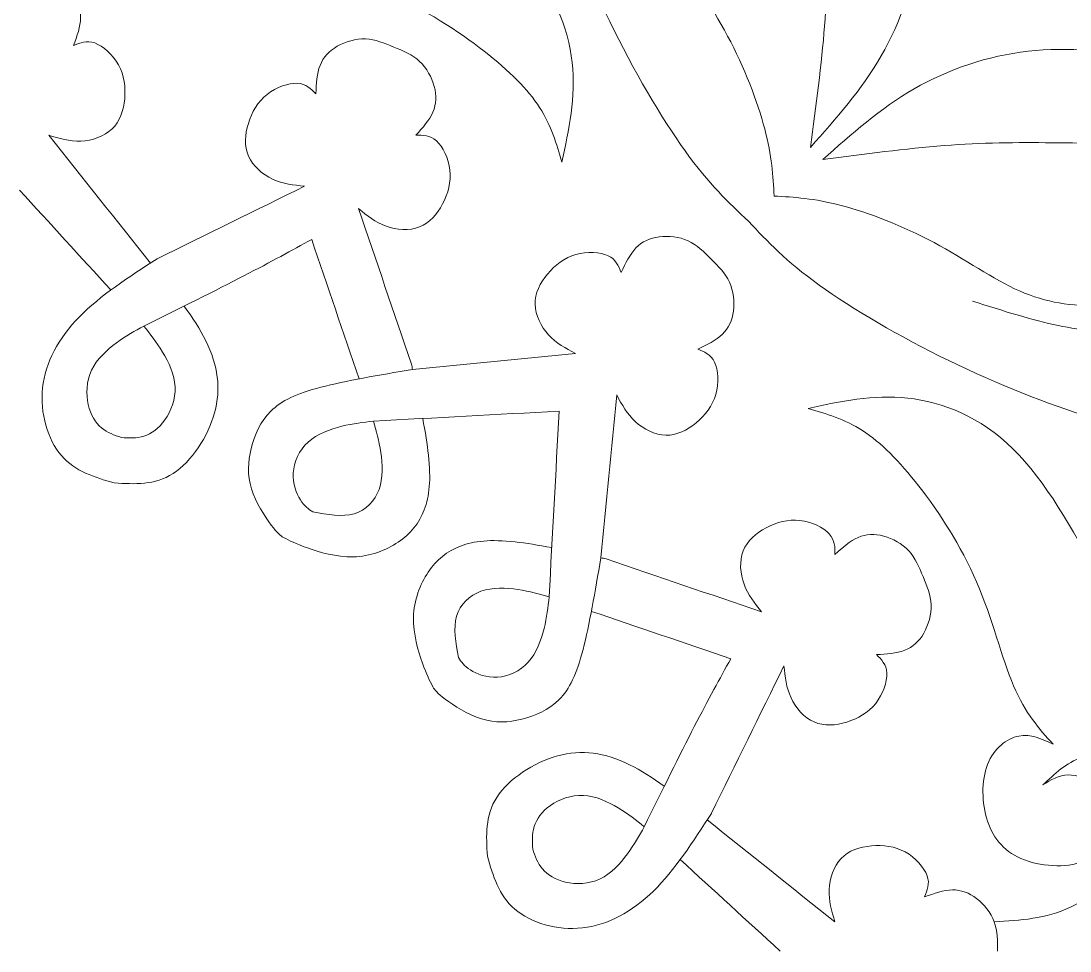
# Model space of a CAD drawing. Header units: millimetres. Extents: x -49.7 to 16.7, y -35.8 to 30.6.
# Drawn here: x -16.45 to -10.25, y -2.59 to 2.9 of the extents above; entities that cross this region are included whole.
import ezdxf

# ---------------------------------------------------------------- set-up
doc = ezdxf.new("R2010")
doc.units = ezdxf.units.MM
doc.header["$MEASUREMENT"] = 0
doc.layers.add('Layer 1', color=7, linetype='Continuous')

msp = doc.modelspace()

# ---------------------------------------------------------------- linework, layer by layer
at = {"layer": 'Layer 1', "lineweight": 9}
for points, knots in [([(4.9302, 18.8028), (-6.8815, 30.6145), (-26.0394, 30.6145), (-37.8511, 18.8028), (-37.8511, 18.8028), (-49.6628, 6.991), (-49.6628, -12.1668), (-37.8511, -23.9785), (-37.8511, -23.9785), (-26.0394, -35.7903), (-6.8815, -35.7903), (4.9302, -23.9785), (4.9302, -23.9785), (16.7419, -12.1668), (16.7419, 6.991), (4.9302, 18.8028)], [0, 0, 0, 0, 0.2, 0.2, 0.2, 0.2, 0.4, 0.4, 0.4, 0.4, 0.6, 0.6, 0.6, 0.6, 1, 1, 1, 1]), ([(-12.1527, 1.72), (-12.27, 1.8302), (-12.3874, 1.9404), (-12.5282, 2.1361), (-12.5282, 2.1361), (-12.6691, 2.3318), (-12.8334, 2.6129), (-12.974, 2.9014), (-12.974, 2.9014), (-13.1146, 3.1899), (-13.2315, 3.4857), (-13.31, 3.7395), (-13.31, 3.7395), (-13.3885, 3.9933), (-13.4287, 4.2051), (-13.551, 4.4808), (-13.551, 4.4808), (-13.6734, 4.7565), (-13.8779, 5.0961), (-14.0221, 5.3316), (-14.0221, 5.3316), (-14.1663, 5.5672), (-14.2503, 5.6987), (-14.3106, 5.8758), (-14.3106, 5.8758), (-14.3708, 6.0529), (-14.4073, 6.2757), (-14.4055, 6.4746), (-14.4055, 6.4746), (-14.4037, 6.6737), (-14.3635, 6.849), (-14.2832, 7.0151), (-14.2832, 7.0151), (-14.2028, 7.1813), (-14.0823, 7.3383), (-13.9819, 7.4479), (-13.9819, 7.4479), (-13.8815, 7.5574), (-13.8012, 7.6195), (-13.7208, 7.6816)], [0, 0, 0, 0, 0.090909, 0.090909, 0.090909, 0.090909, 0.181818, 0.181818, 0.181818, 0.181818, 0.272727, 0.272727, 0.272727, 0.272727, 0.363636, 0.363636, 0.363636, 0.363636, 0.454545, 0.454545, 0.454545, 0.454545, 0.545455, 0.545455, 0.545455, 0.545455, 0.636364, 0.636364, 0.636364, 0.636364, 0.727273, 0.727273, 0.727273, 0.727273, 0.818182, 0.818182, 0.818182, 0.818182, 1, 1, 1, 1]), ([(-12.0024, 1.8703), (-12.0091, 1.9879), (-12.0157, 2.1056), (-12.0582, 2.2663), (-12.0582, 2.2663), (-12.1007, 2.4271), (-12.179, 2.631), (-12.2773, 2.8149), (-12.2773, 2.8149), (-12.3756, 2.9988), (-12.4939, 3.1626), (-12.5631, 3.3201), (-12.5631, 3.3201), (-12.6323, 3.4776), (-12.6524, 3.6287), (-12.6532, 3.798), (-12.6532, 3.798), (-12.6542, 3.9673), (-12.6359, 4.1548), (-12.6878, 4.2868), (-12.6878, 4.2868), (-12.7397, 4.4188), (-12.8617, 4.4953), (-12.9691, 4.5017), (-12.9691, 4.5017), (-13.0765, 4.508), (-13.1694, 4.4443), (-13.2176, 4.3551), (-13.2176, 4.3551), (-13.2658, 4.2659), (-13.2695, 4.1512), (-13.245, 4.0629), (-13.245, 4.0629), (-13.2204, 3.9746), (-13.1675, 3.9127), (-13.102, 3.8781), (-13.102, 3.8781), (-13.0365, 3.8435), (-12.9582, 3.8362), (-12.9072, 3.8508), (-12.9072, 3.8508), (-12.8563, 3.8653), (-12.8325, 3.9018), (-12.8089, 3.9382), (-12.8089, 3.9382), (-12.8034, 3.818), (-12.798, 3.6979), (-12.767, 3.5486), (-12.767, 3.5486), (-12.7361, 3.3993), (-12.6796, 3.2208), (-12.6232, 3.0425)], [0, 0, 0, 0, 0.071429, 0.071429, 0.071429, 0.071429, 0.142857, 0.142857, 0.142857, 0.142857, 0.214286, 0.214286, 0.214286, 0.214286, 0.285714, 0.285714, 0.285714, 0.285714, 0.357143, 0.357143, 0.357143, 0.357143, 0.428571, 0.428571, 0.428571, 0.428571, 0.5, 0.5, 0.5, 0.5, 0.571429, 0.571429, 0.571429, 0.571429, 0.642857, 0.642857, 0.642857, 0.642857, 0.714286, 0.714286, 0.714286, 0.714286, 0.785714, 0.785714, 0.785714, 0.785714, 0.857143, 0.857143, 0.857143, 0.857143, 1, 1, 1, 1]), ([(-15.5163, 4.2666), (-15.4404, 4.1845), (-15.3644, 4.1023), (-15.3256, 4.002), (-15.3256, 4.002), (-15.2867, 3.9018), (-15.2849, 3.7834), (-15.3167, 3.6897), (-15.3167, 3.6897), (-15.3486, 3.5959), (-15.4142, 3.5267), (-15.4797, 3.4575), (-15.4797, 3.4575), (-15.4506, 3.5049), (-15.4214, 3.5522), (-15.4205, 3.6068), (-15.4205, 3.6068), (-15.4196, 3.6614), (-15.4469, 3.7234), (-15.4934, 3.7679), (-15.4934, 3.7679), (-15.5398, 3.8126), (-15.6053, 3.8399), (-15.689, 3.839), (-15.689, 3.839), (-15.7728, 3.8381), (-15.8748, 3.8089), (-15.923, 3.7152), (-15.923, 3.7152), (-15.9713, 3.6214), (-15.9658, 3.463), (-15.923, 3.3492), (-15.923, 3.3492), (-15.8802, 3.2354), (-15.8001, 3.1662), (-15.6936, 3.1308), (-15.6936, 3.1308), (-15.5871, 3.0953), (-15.4542, 3.0934), (-15.3587, 3.1307), (-15.3587, 3.1307), (-15.2631, 3.1681), (-15.2048, 3.2445), (-15.1911, 3.3155), (-15.1911, 3.3155), (-15.1774, 3.3865), (-15.2085, 3.4521), (-15.2394, 3.5176), (-15.2394, 3.5176), (-15.1484, 3.4357), (-15.0573, 3.3538), (-14.8944, 3.2846), (-14.8944, 3.2846), (-14.7314, 3.2154), (-14.4966, 3.159), (-14.2808, 3.0661), (-14.2808, 3.0661), (-14.0651, 2.9733), (-13.8685, 2.844), (-13.7165, 2.7257), (-13.7165, 2.7257), (-13.5645, 2.6073), (-13.457, 2.4999), (-13.3879, 2.3925), (-13.3879, 2.3925), (-13.3187, 2.2851), (-13.2877, 2.1776), (-13.2567, 2.0702), (-13.2567, 2.0702), (-13.2149, 2.2614), (-13.173, 2.4526), (-13.1958, 2.6592), (-13.1958, 2.6592), (-13.2185, 2.8658), (-13.3059, 3.088), (-13.4952, 3.281), (-13.4952, 3.281), (-13.6846, 3.4739), (-13.9759, 3.6378), (-14.238, 3.7752), (-14.238, 3.7752), (-14.5002, 3.9127), (-14.7333, 4.0238), (-14.8855, 4.1316), (-14.8855, 4.1316), (-15.0378, 4.2394), (-15.1093, 4.3441), (-15.1808, 4.4488)], [0, 0, 0, 0, 0.043478, 0.043478, 0.043478, 0.043478, 0.086957, 0.086957, 0.086957, 0.086957, 0.130435, 0.130435, 0.130435, 0.130435, 0.173913, 0.173913, 0.173913, 0.173913, 0.217391, 0.217391, 0.217391, 0.217391, 0.26087, 0.26087, 0.26087, 0.26087, 0.304348, 0.304348, 0.304348, 0.304348, 0.347826, 0.347826, 0.347826, 0.347826, 0.391304, 0.391304, 0.391304, 0.391304, 0.434783, 0.434783, 0.434783, 0.434783, 0.478261, 0.478261, 0.478261, 0.478261, 0.521739, 0.521739, 0.521739, 0.521739, 0.565217, 0.565217, 0.565217, 0.565217, 0.608696, 0.608696, 0.608696, 0.608696, 0.652174, 0.652174, 0.652174, 0.652174, 0.695652, 0.695652, 0.695652, 0.695652, 0.73913, 0.73913, 0.73913, 0.73913, 0.782609, 0.782609, 0.782609, 0.782609, 0.826087, 0.826087, 0.826087, 0.826087, 0.869565, 0.869565, 0.869565, 0.869565, 0.913043, 0.913043, 0.913043, 0.913043, 1, 1, 1, 1]), ([(-11.7019, 4.1578), (-11.6959, 3.9407), (-11.6898, 3.7237), (-11.6877, 3.5133), (-11.6877, 3.5133), (-11.6856, 3.3028), (-11.6874, 3.0989), (-11.7047, 2.874), (-11.7047, 2.874), (-11.722, 2.6492), (-11.7548, 2.4034), (-11.7876, 2.1576), (-11.7876, 2.1576), (-11.6365, 2.327), (-11.4853, 2.4963), (-11.3697, 2.6974), (-11.3697, 2.6974), (-11.2541, 2.8986), (-11.174, 3.1317), (-11.1476, 3.3699), (-11.1476, 3.3699), (-11.1213, 3.6081), (-11.1487, 3.8514), (-11.176, 4.0948)], [0, 0, 0, 0, 0.142857, 0.142857, 0.142857, 0.142857, 0.285714, 0.285714, 0.285714, 0.285714, 0.428571, 0.428571, 0.428571, 0.428571, 0.571429, 0.571429, 0.571429, 0.571429, 0.714286, 0.714286, 0.714286, 0.714286, 1, 1, 1, 1]), ([(-16.4605, 3.1898), (-16.4012, 3.1898), (-16.3419, 3.1899), (-16.2876, 3.1699), (-16.2876, 3.1699), (-16.2334, 3.1499), (-16.1843, 3.1098), (-16.1506, 3.0661), (-16.1506, 3.0661), (-16.1169, 3.0224), (-16.0987, 2.9751), (-16.0996, 2.9232), (-16.0996, 2.9232), (-16.1005, 2.8713), (-16.1206, 2.8149), (-16.1406, 2.7584), (-16.1406, 2.7584), (-16.1023, 2.7748), (-16.0641, 2.7912), (-16.0159, 2.7739), (-16.0159, 2.7739), (-15.9676, 2.7566), (-15.9093, 2.7056), (-15.8757, 2.6447), (-15.8757, 2.6447), (-15.842, 2.5837), (-15.8328, 2.5127), (-15.8392, 2.4444), (-15.8392, 2.4444), (-15.8456, 2.3761), (-15.8675, 2.3106), (-15.9139, 2.266), (-15.9139, 2.266), (-15.9603, 2.2214), (-16.0313, 2.1977), (-16.0977, 2.195), (-16.0977, 2.195), (-16.1642, 2.1922), (-16.2261, 2.2105), (-16.288, 2.2287), (-16.288, 2.2287), (-16.0875, 1.9773), (-15.887, 1.7259), (-15.6865, 1.4745)], [0, 0, 0, 0, 0.083333, 0.083333, 0.083333, 0.083333, 0.166667, 0.166667, 0.166667, 0.166667, 0.25, 0.25, 0.25, 0.25, 0.333333, 0.333333, 0.333333, 0.333333, 0.416667, 0.416667, 0.416667, 0.416667, 0.5, 0.5, 0.5, 0.5, 0.583333, 0.583333, 0.583333, 0.583333, 0.666667, 0.666667, 0.666667, 0.666667, 0.75, 0.75, 0.75, 0.75, 0.833333, 0.833333, 0.833333, 0.833333, 1, 1, 1, 1]), ([(-14.2494, 2.7501), (-14.3042, 2.7728), (-14.359, 2.7955), (-14.4167, 2.7977), (-14.4167, 2.7977), (-14.4745, 2.8), (-14.5353, 2.7818), (-14.583, 2.7543), (-14.583, 2.7543), (-14.6309, 2.7269), (-14.6659, 2.6901), (-14.6849, 2.6418), (-14.6849, 2.6418), (-14.7039, 2.5935), (-14.707, 2.5337), (-14.7101, 2.4739), (-14.7101, 2.4739), (-14.7391, 2.5037), (-14.7682, 2.5334), (-14.8194, 2.5359), (-14.8194, 2.5359), (-14.8706, 2.5384), (-14.9439, 2.5136), (-14.9984, 2.4701), (-14.9984, 2.4701), (-15.0528, 2.4267), (-15.0884, 2.3646), (-15.1086, 2.2991), (-15.1086, 2.2991), (-15.1289, 2.2335), (-15.1338, 2.1646), (-15.1079, 2.1057), (-15.1079, 2.1057), (-15.0821, 2.0467), (-15.0256, 1.9976), (-14.9652, 1.9697), (-14.9652, 1.9697), (-14.9049, 1.9417), (-14.8407, 1.9349), (-14.7766, 1.928), (-14.7766, 1.928), (-15.0668, 1.7852), (-15.3571, 1.6424), (-15.6473, 1.4997)], [0, 0, 0, 0, 0.083333, 0.083333, 0.083333, 0.083333, 0.166667, 0.166667, 0.166667, 0.166667, 0.25, 0.25, 0.25, 0.25, 0.333333, 0.333333, 0.333333, 0.333333, 0.416667, 0.416667, 0.416667, 0.416667, 0.5, 0.5, 0.5, 0.5, 0.583333, 0.583333, 0.583333, 0.583333, 0.666667, 0.666667, 0.666667, 0.666667, 0.75, 0.75, 0.75, 0.75, 0.833333, 0.833333, 0.833333, 0.833333, 1, 1, 1, 1]), ([(-14.2494, 2.7501), (-14.1946, 2.7274), (-14.1398, 2.7047), (-14.0974, 2.6655), (-14.0974, 2.6655), (-14.0549, 2.6262), (-14.0249, 2.5704), (-14.0105, 2.5172), (-14.0105, 2.5172), (-13.9961, 2.4639), (-13.9974, 2.4132), (-14.018, 2.3656), (-14.018, 2.3656), (-14.0387, 2.318), (-14.0789, 2.2735), (-14.1189, 2.2291), (-14.1189, 2.2291), (-14.0773, 2.2295), (-14.0357, 2.2301), (-13.9978, 2.1956), (-13.9978, 2.1956), (-13.9599, 2.1612), (-13.9255, 2.0918), (-13.9178, 2.0226), (-13.9178, 2.0226), (-13.91, 1.9533), (-13.9287, 1.8842), (-13.9607, 1.8236), (-13.9607, 1.8236), (-13.9928, 1.7629), (-14.038, 1.7108), (-14.098, 1.6873), (-14.098, 1.6873), (-14.158, 1.6639), (-14.2326, 1.6692), (-14.295, 1.6921), (-14.295, 1.6921), (-14.3575, 1.715), (-14.4077, 1.7555), (-14.4579, 1.796), (-14.4579, 1.796), (-14.3536, 1.4898), (-14.2493, 1.1836), (-14.145, 0.8774)], [0, 0, 0, 0, 0.083333, 0.083333, 0.083333, 0.083333, 0.166667, 0.166667, 0.166667, 0.166667, 0.25, 0.25, 0.25, 0.25, 0.333333, 0.333333, 0.333333, 0.333333, 0.416667, 0.416667, 0.416667, 0.416667, 0.5, 0.5, 0.5, 0.5, 0.583333, 0.583333, 0.583333, 0.583333, 0.666667, 0.666667, 0.666667, 0.666667, 0.75, 0.75, 0.75, 0.75, 0.833333, 0.833333, 0.833333, 0.833333, 1, 1, 1, 1]), ([(-9.7149, 2.1707), (-9.9318, 2.1768), (-10.1489, 2.1828), (-10.3593, 2.1849), (-10.3593, 2.1849), (-10.5698, 2.187), (-10.7737, 2.1852), (-10.9985, 2.1679), (-10.9985, 2.1679), (-11.2234, 2.1506), (-11.4692, 2.1178), (-11.7149, 2.0851), (-11.7149, 2.0851), (-11.5457, 2.2361), (-11.3763, 2.3873), (-11.1752, 2.5029), (-11.1752, 2.5029), (-10.974, 2.6185), (-10.7409, 2.6986), (-10.5027, 2.725), (-10.5027, 2.725), (-10.2646, 2.7513), (-10.0211, 2.7239), (-9.7778, 2.6965)], [0, 0, 0, 0, 0.142857, 0.142857, 0.142857, 0.142857, 0.285714, 0.285714, 0.285714, 0.285714, 0.428571, 0.428571, 0.428571, 0.428571, 0.571429, 0.571429, 0.571429, 0.571429, 0.714286, 0.714286, 0.714286, 0.714286, 1, 1, 1, 1]), ([(-12.0023, 1.8702), (-11.8847, 1.8635), (-11.767, 1.8569), (-11.6063, 1.8144), (-11.6063, 1.8144), (-11.4455, 1.7719), (-11.2416, 1.6936), (-11.0577, 1.5953), (-11.0577, 1.5953), (-10.8738, 1.497), (-10.71, 1.3786), (-10.5525, 1.3095), (-10.5525, 1.3095), (-10.3951, 1.2403), (-10.2439, 1.2203), (-10.0746, 1.2194), (-10.0746, 1.2194), (-9.9053, 1.2185), (-9.7177, 1.2367), (-9.5858, 1.1848), (-9.5858, 1.1848), (-9.4538, 1.1329), (-9.3773, 1.0109), (-9.371, 0.9035), (-9.371, 0.9035), (-9.3646, 0.7961), (-9.4283, 0.7032), (-9.5175, 0.655), (-9.5175, 0.655), (-9.6067, 0.6068), (-9.7214, 0.6031), (-9.8097, 0.6277), (-9.8097, 0.6277), (-9.898, 0.6522), (-9.9599, 0.7051), (-9.9945, 0.7706), (-9.9945, 0.7706), (-10.0291, 0.8361), (-10.0364, 0.9144), (-10.0218, 0.9654), (-10.0218, 0.9654), (-10.0073, 1.0164), (-9.9708, 1.04), (-9.9344, 1.0637), (-9.9344, 1.0637), (-10.0546, 1.0692), (-10.1747, 1.0746), (-10.324, 1.1056), (-10.324, 1.1056), (-10.4733, 1.1365), (-10.6517, 1.193), (-10.8302, 1.2494)], [0, 0, 0, 0, 0.071429, 0.071429, 0.071429, 0.071429, 0.142857, 0.142857, 0.142857, 0.142857, 0.214286, 0.214286, 0.214286, 0.214286, 0.285714, 0.285714, 0.285714, 0.285714, 0.357143, 0.357143, 0.357143, 0.357143, 0.428571, 0.428571, 0.428571, 0.428571, 0.5, 0.5, 0.5, 0.5, 0.571429, 0.571429, 0.571429, 0.571429, 0.642857, 0.642857, 0.642857, 0.642857, 0.714286, 0.714286, 0.714286, 0.714286, 0.785714, 0.785714, 0.785714, 0.785714, 0.857143, 0.857143, 0.857143, 0.857143, 1, 1, 1, 1]), ([(-12.1525, 1.7199), (-12.0424, 1.6026), (-11.9322, 1.4852), (-11.7365, 1.3443), (-11.7365, 1.3443), (-11.5409, 1.2035), (-11.2597, 1.0392), (-10.9712, 0.8986), (-10.9712, 0.8986), (-10.6827, 0.758), (-10.3869, 0.6411), (-10.1331, 0.5626), (-10.1331, 0.5626), (-9.8793, 0.4841), (-9.6675, 0.4439), (-9.3918, 0.3216), (-9.3918, 0.3216), (-9.1161, 0.1993), (-8.7765, -0.0052), (-8.5409, -0.1495), (-8.5409, -0.1495), (-8.3054, -0.2937), (-8.1739, -0.3777), (-7.9968, -0.438), (-7.9968, -0.438), (-7.8197, -0.4982), (-7.597, -0.5348), (-7.3979, -0.5329), (-7.3979, -0.5329), (-7.1989, -0.5311), (-7.0236, -0.4909), (-6.8575, -0.4106), (-6.8575, -0.4106), (-6.6913, -0.3303), (-6.5343, -0.2097), (-6.4247, -0.1093), (-6.4247, -0.1093), (-6.3152, -0.0089), (-6.2531, 0.0714), (-6.191, 0.1518)], [0, 0, 0, 0, 0.090909, 0.090909, 0.090909, 0.090909, 0.181818, 0.181818, 0.181818, 0.181818, 0.272727, 0.272727, 0.272727, 0.272727, 0.363636, 0.363636, 0.363636, 0.363636, 0.454545, 0.454545, 0.454545, 0.454545, 0.545455, 0.545455, 0.545455, 0.545455, 0.636364, 0.636364, 0.636364, 0.636364, 0.727273, 0.727273, 0.727273, 0.727273, 0.818182, 0.818182, 0.818182, 0.818182, 1, 1, 1, 1]), ([(-14.7345, 1.6141), (-14.8524, 1.5489), (-14.9703, 1.4837), (-15.1355, 1.3985), (-15.1355, 1.3985), (-15.3009, 1.3132), (-15.5136, 1.2079), (-15.7264, 1.1026)], [0, 0, 0, 0, 0.333333, 0.333333, 0.333333, 0.333333, 1, 1, 1, 1]), ([(-12.3748, 1.4978), (-12.4168, 1.5397), (-12.4588, 1.5816), (-12.5113, 1.6057), (-12.5113, 1.6057), (-12.5638, 1.6299), (-12.6269, 1.6363), (-12.6816, 1.6292), (-12.6816, 1.6292), (-12.7363, 1.6221), (-12.7827, 1.6015), (-12.8187, 1.5642), (-12.8187, 1.5642), (-12.8548, 1.5269), (-12.8805, 1.4728), (-12.9062, 1.4187), (-12.9062, 1.4187), (-12.9217, 1.4574), (-12.9372, 1.496), (-12.9835, 1.5179), (-12.9835, 1.5179), (-13.0298, 1.5397), (-13.1071, 1.5449), (-13.174, 1.5256), (-13.174, 1.5256), (-13.2409, 1.5063), (-13.2976, 1.4625), (-13.3414, 1.4097), (-13.3414, 1.4097), (-13.3851, 1.3569), (-13.416, 1.2952), (-13.4147, 1.2308), (-13.4147, 1.2308), (-13.4135, 1.1664), (-13.38, 1.0995), (-13.3349, 1.0506), (-13.3349, 1.0506), (-13.2899, 1.0017), (-13.2332, 0.9707), (-13.1766, 0.9398), (-13.1766, 0.9398), (-13.4971, 0.9085), (-13.8177, 0.8773), (-14.1383, 0.846)], [0, 0, 0, 0, 0.083333, 0.083333, 0.083333, 0.083333, 0.166667, 0.166667, 0.166667, 0.166667, 0.25, 0.25, 0.25, 0.25, 0.333333, 0.333333, 0.333333, 0.333333, 0.416667, 0.416667, 0.416667, 0.416667, 0.5, 0.5, 0.5, 0.5, 0.583333, 0.583333, 0.583333, 0.583333, 0.666667, 0.666667, 0.666667, 0.666667, 0.75, 0.75, 0.75, 0.75, 0.833333, 0.833333, 0.833333, 0.833333, 1, 1, 1, 1]), ([(-15.9005, 0.1759), (-16.0163, 0.2096), (-16.1322, 0.2433), (-16.2131, 0.3378), (-16.2131, 0.3378), (-16.2941, 0.4323), (-16.3402, 0.5877), (-16.3242, 0.7373), (-16.3242, 0.7373), (-16.3081, 0.8869), (-16.2298, 1.0307), (-16.1066, 1.1568), (-16.1066, 1.1568), (-15.9835, 1.2829), (-15.8155, 1.3913), (-15.6474, 1.4997)], [0, 0, 0, 0, 0.2, 0.2, 0.2, 0.2, 0.4, 0.4, 0.4, 0.4, 0.6, 0.6, 0.6, 0.6, 1, 1, 1, 1]), ([(-12.3748, 1.4978), (-12.3329, 1.4558), (-12.291, 1.4138), (-12.2669, 1.3613), (-12.2669, 1.3613), (-12.2427, 1.3088), (-12.2363, 1.2457), (-12.2434, 1.191), (-12.2434, 1.191), (-12.2505, 1.1363), (-12.2711, 1.0899), (-12.3084, 1.0539), (-12.3084, 1.0539), (-12.3457, 1.0178), (-12.3998, 0.9921), (-12.4539, 0.9663), (-12.4539, 0.9663), (-12.4152, 0.9509), (-12.3766, 0.9355), (-12.3547, 0.8891), (-12.3547, 0.8891), (-12.3329, 0.8428), (-12.3277, 0.7655), (-12.347, 0.6986), (-12.347, 0.6986), (-12.3663, 0.6316), (-12.4101, 0.575), (-12.4629, 0.5312), (-12.4629, 0.5312), (-12.5156, 0.4874), (-12.5774, 0.4566), (-12.6418, 0.4579), (-12.6418, 0.4579), (-12.7062, 0.4591), (-12.7731, 0.4926), (-12.822, 0.5377), (-12.822, 0.5377), (-12.8709, 0.5827), (-12.9018, 0.6394), (-12.9327, 0.696), (-12.9327, 0.696), (-12.964, 0.3755), (-12.9953, 0.0549), (-13.0266, -0.2657)], [0, 0, 0, 0, 0.083333, 0.083333, 0.083333, 0.083333, 0.166667, 0.166667, 0.166667, 0.166667, 0.25, 0.25, 0.25, 0.25, 0.333333, 0.333333, 0.333333, 0.333333, 0.416667, 0.416667, 0.416667, 0.416667, 0.5, 0.5, 0.5, 0.5, 0.583333, 0.583333, 0.583333, 0.583333, 0.666667, 0.666667, 0.666667, 0.666667, 0.75, 0.75, 0.75, 0.75, 0.833333, 0.833333, 0.833333, 0.833333, 1, 1, 1, 1]), ([(-15.9005, 0.1759), (-15.781, 0.1689), (-15.6615, 0.1619), (-15.5532, 0.2318), (-15.5532, 0.2318), (-15.4448, 0.3018), (-15.3475, 0.4487), (-15.3082, 0.5906), (-15.3082, 0.5906), (-15.2689, 0.7325), (-15.2875, 0.8695), (-15.3602, 1.0159), (-15.3602, 1.0159), (-15.3933, 1.0826), (-15.4375, 1.1512), (-15.4879, 1.2208)], [0, 0, 0, 0, 0.2, 0.2, 0.2, 0.2, 0.4, 0.4, 0.4, 0.4, 0.6, 0.6, 0.6, 0.6, 1, 1, 1, 1]), ([(-15.8587, 0.444), (-15.8998, 0.4582), (-15.941, 0.4722), (-15.9761, 0.502), (-15.9761, 0.502), (-16.0113, 0.5319), (-16.0404, 0.5774), (-16.0541, 0.6383), (-16.0541, 0.6383), (-16.0677, 0.6994), (-16.0659, 0.7759), (-16.0349, 0.8414), (-16.0349, 0.8414), (-16.004, 0.9069), (-15.9439, 0.9616), (-15.8876, 1.0032), (-15.8876, 1.0032), (-15.8314, 1.0449), (-15.7789, 1.0738), (-15.7264, 1.1026)], [0, 0, 0, 0, 0.166667, 0.166667, 0.166667, 0.166667, 0.333333, 0.333333, 0.333333, 0.333333, 0.5, 0.5, 0.5, 0.5, 0.666667, 0.666667, 0.666667, 0.666667, 1, 1, 1, 1]), ([(-15.8586, 0.444), (-15.8144, 0.4411), (-15.7702, 0.4382), (-15.7259, 0.4523), (-15.7259, 0.4523), (-15.6816, 0.4662), (-15.6372, 0.4972), (-15.6013, 0.5483), (-15.6013, 0.5483), (-15.5653, 0.5994), (-15.5378, 0.6708), (-15.5413, 0.7432), (-15.5413, 0.7432), (-15.5448, 0.8156), (-15.5794, 0.8891), (-15.6154, 0.9491), (-15.6154, 0.9491), (-15.6515, 1.0092), (-15.6889, 1.0559), (-15.7264, 1.1026)], [0, 0, 0, 0, 0.166667, 0.166667, 0.166667, 0.166667, 0.333333, 0.333333, 0.333333, 0.333333, 0.5, 0.5, 0.5, 0.5, 0.666667, 0.666667, 0.666667, 0.666667, 1, 1, 1, 1]), ([(-14.9011, -0.146), (-14.9191, -0.1339), (-14.9371, -0.1217), (-14.9735, -0.0731), (-14.9735, -0.0731), (-15.01, -0.0244), (-15.0649, 0.0609), (-15.0902, 0.1419), (-15.0902, 0.1419), (-15.1154, 0.223), (-15.1111, 0.3), (-15.0916, 0.3789), (-15.0916, 0.3789), (-15.0723, 0.4579), (-15.0377, 0.5389), (-14.9757, 0.6003), (-14.9757, 0.6003), (-14.9136, 0.6617), (-14.8241, 0.7037), (-14.6799, 0.7414), (-14.6799, 0.7414), (-14.5358, 0.7791), (-14.337, 0.8126), (-14.1382, 0.846)], [0, 0, 0, 0, 0.142857, 0.142857, 0.142857, 0.142857, 0.285714, 0.285714, 0.285714, 0.285714, 0.428571, 0.428571, 0.428571, 0.428571, 0.571429, 0.571429, 0.571429, 0.571429, 0.714286, 0.714286, 0.714286, 0.714286, 1, 1, 1, 1]), ([(-9.606, -1.6437), (-9.6881, -1.5678), (-9.7704, -1.4919), (-9.8706, -1.453), (-9.8706, -1.453), (-9.9708, -1.4141), (-10.0892, -1.4123), (-10.1829, -1.4441), (-10.1829, -1.4441), (-10.2767, -1.476), (-10.3459, -1.5415), (-10.4151, -1.6071), (-10.4151, -1.6071), (-10.3678, -1.578), (-10.3204, -1.5488), (-10.2658, -1.5479), (-10.2658, -1.5479), (-10.2112, -1.547), (-10.1492, -1.5743), (-10.1047, -1.6207), (-10.1047, -1.6207), (-10.0601, -1.6672), (-10.0327, -1.7327), (-10.0336, -1.8165), (-10.0336, -1.8165), (-10.0345, -1.9002), (-10.0637, -2.0022), (-10.1574, -2.0504), (-10.1574, -2.0504), (-10.2512, -2.0986), (-10.4096, -2.0932), (-10.5234, -2.0504), (-10.5234, -2.0504), (-10.6371, -2.0077), (-10.7064, -1.9275), (-10.7419, -1.821), (-10.7419, -1.821), (-10.7773, -1.7145), (-10.7792, -1.5816), (-10.7419, -1.486), (-10.7419, -1.486), (-10.7045, -1.3905), (-10.6281, -1.3322), (-10.5571, -1.3185), (-10.5571, -1.3185), (-10.4861, -1.3049), (-10.4205, -1.3358), (-10.355, -1.3668), (-10.355, -1.3668), (-10.4369, -1.2758), (-10.5188, -1.1847), (-10.588, -1.0218), (-10.588, -1.0218), (-10.6572, -0.8588), (-10.7136, -0.624), (-10.8065, -0.4082), (-10.8065, -0.4082), (-10.8993, -0.1925), (-11.0286, 0.0041), (-11.1469, 0.1561), (-11.1469, 0.1561), (-11.2653, 0.3081), (-11.3727, 0.4156), (-11.4801, 0.4848), (-11.4801, 0.4848), (-11.5875, 0.5539), (-11.6949, 0.5849), (-11.8023, 0.6158), (-11.8023, 0.6158), (-11.6112, 0.6577), (-11.42, 0.6996), (-11.2134, 0.6768), (-11.2134, 0.6768), (-11.0068, 0.6541), (-10.7846, 0.5667), (-10.5917, 0.3774), (-10.5917, 0.3774), (-10.3987, 0.188), (-10.2348, -0.1033), (-10.0974, -0.3654), (-10.0974, -0.3654), (-9.9599, -0.6276), (-9.8489, -0.8607), (-9.741, -1.0129), (-9.741, -1.0129), (-9.6332, -1.1652), (-9.5285, -1.2367), (-9.4238, -1.3082)], [0, 0, 0, 0, 0.043478, 0.043478, 0.043478, 0.043478, 0.086957, 0.086957, 0.086957, 0.086957, 0.130435, 0.130435, 0.130435, 0.130435, 0.173913, 0.173913, 0.173913, 0.173913, 0.217391, 0.217391, 0.217391, 0.217391, 0.26087, 0.26087, 0.26087, 0.26087, 0.304348, 0.304348, 0.304348, 0.304348, 0.347826, 0.347826, 0.347826, 0.347826, 0.391304, 0.391304, 0.391304, 0.391304, 0.434783, 0.434783, 0.434783, 0.434783, 0.478261, 0.478261, 0.478261, 0.478261, 0.521739, 0.521739, 0.521739, 0.521739, 0.565217, 0.565217, 0.565217, 0.565217, 0.608696, 0.608696, 0.608696, 0.608696, 0.652174, 0.652174, 0.652174, 0.652174, 0.695652, 0.695652, 0.695652, 0.695652, 0.73913, 0.73913, 0.73913, 0.73913, 0.782609, 0.782609, 0.782609, 0.782609, 0.826087, 0.826087, 0.826087, 0.826087, 0.869565, 0.869565, 0.869565, 0.869565, 0.913043, 0.913043, 0.913043, 0.913043, 1, 1, 1, 1]), ([(-14.9011, -0.146), (-14.8652, -0.1645), (-14.8293, -0.1831), (-14.7599, -0.2077), (-14.7599, -0.2077), (-14.6906, -0.2323), (-14.5878, -0.2629), (-14.489, -0.2604), (-14.489, -0.2604), (-14.3903, -0.2579), (-14.2955, -0.2222), (-14.2229, -0.1731), (-14.2229, -0.1731), (-14.1502, -0.1241), (-14.0996, -0.0616), (-14.0693, 0.018), (-14.0693, 0.018), (-14.0389, 0.0976), (-14.0287, 0.1943), (-14.0447, 0.3404), (-14.0447, 0.3404), (-14.0517, 0.4043), (-14.0636, 0.4777), (-14.0784, 0.5565)], [0, 0, 0, 0, 0.142857, 0.142857, 0.142857, 0.142857, 0.285714, 0.285714, 0.285714, 0.285714, 0.428571, 0.428571, 0.428571, 0.428571, 0.571429, 0.571429, 0.571429, 0.571429, 0.714286, 0.714286, 0.714286, 0.714286, 1, 1, 1, 1]), ([(-14.7282, 0.0046), (-14.7527, 0.0216), (-14.7772, 0.0388), (-14.8009, 0.0762), (-14.8009, 0.0762), (-14.8246, 0.1135), (-14.8476, 0.1712), (-14.8436, 0.235), (-14.8436, 0.235), (-14.8396, 0.2988), (-14.8086, 0.3688), (-14.755, 0.4175), (-14.755, 0.4175), (-14.7013, 0.4662), (-14.6249, 0.4937), (-14.557, 0.5107), (-14.557, 0.5107), (-14.489, 0.5277), (-14.4295, 0.5342), (-14.37, 0.5408)], [0, 0, 0, 0, 0.166667, 0.166667, 0.166667, 0.166667, 0.333333, 0.333333, 0.333333, 0.333333, 0.5, 0.5, 0.5, 0.5, 0.666667, 0.666667, 0.666667, 0.666667, 1, 1, 1, 1]), ([(-14.7282, 0.0046), (-14.641, -0.0106), (-14.5537, -0.0259), (-14.4838, -0.0058), (-14.4838, -0.0058), (-14.4138, 0.0143), (-14.3609, 0.0697), (-14.3365, 0.1379), (-14.3365, 0.1379), (-14.312, 0.2061), (-14.3159, 0.2872), (-14.3262, 0.3565), (-14.3262, 0.3565), (-14.3365, 0.4258), (-14.3532, 0.4833), (-14.3699, 0.5408)], [0, 0, 0, 0, 0.2, 0.2, 0.2, 0.2, 0.4, 0.4, 0.4, 0.4, 0.6, 0.6, 0.6, 0.6, 1, 1, 1, 1]), ([(-10.7027, -2.4151), (-10.55, -2.4067), (-10.3972, -2.3982), (-10.2515, -2.3283), (-10.2515, -2.3283), (-10.1057, -2.2584), (-9.9669, -2.1269), (-9.8209, -1.9462), (-9.8209, -1.9462), (-9.6748, -1.7654), (-9.5214, -1.5353), (-9.3699, -1.1903), (-9.3699, -1.1903), (-9.2183, -0.8451), (-9.0686, -0.385), (-8.8276, -0.0052), (-8.8276, -0.0052), (-8.8232, 0.0016), (-8.8189, 0.0084), (-8.8145, 0.0152)], [0, 0, 0, 0, 0.166667, 0.166667, 0.166667, 0.166667, 0.333333, 0.333333, 0.333333, 0.333333, 0.5, 0.5, 0.5, 0.5, 0.666667, 0.666667, 0.666667, 0.666667, 1, 1, 1, 1]), ([(-11.1225, -0.3768), (-11.1452, -0.322), (-11.1679, -0.2672), (-11.2071, -0.2248), (-11.2071, -0.2248), (-11.2464, -0.1823), (-11.3022, -0.1523), (-11.3554, -0.1379), (-11.3554, -0.1379), (-11.4087, -0.1235), (-11.4595, -0.1248), (-11.507, -0.1454), (-11.507, -0.1454), (-11.5546, -0.1661), (-11.599, -0.2063), (-11.6435, -0.2464), (-11.6435, -0.2464), (-11.6431, -0.2048), (-11.6425, -0.1632), (-11.6769, -0.1252), (-11.6769, -0.1252), (-11.7114, -0.0873), (-11.7808, -0.0529), (-11.85, -0.0451), (-11.85, -0.0451), (-11.9193, -0.0374), (-11.9884, -0.0561), (-12.049, -0.0881), (-12.049, -0.0881), (-12.1097, -0.1202), (-12.1618, -0.1655), (-12.1853, -0.2254), (-12.1853, -0.2254), (-12.2087, -0.2854), (-12.2034, -0.36), (-12.1805, -0.4225), (-12.1805, -0.4225), (-12.1576, -0.4849), (-12.1171, -0.5351), (-12.0766, -0.5854), (-12.0766, -0.5854), (-12.3828, -0.4811), (-12.689, -0.3767), (-12.9952, -0.2724)], [0, 0, 0, 0, 0.083333, 0.083333, 0.083333, 0.083333, 0.166667, 0.166667, 0.166667, 0.166667, 0.25, 0.25, 0.25, 0.25, 0.333333, 0.333333, 0.333333, 0.333333, 0.416667, 0.416667, 0.416667, 0.416667, 0.5, 0.5, 0.5, 0.5, 0.583333, 0.583333, 0.583333, 0.583333, 0.666667, 0.666667, 0.666667, 0.666667, 0.75, 0.75, 0.75, 0.75, 0.833333, 0.833333, 0.833333, 0.833333, 1, 1, 1, 1]), ([(-14.0186, -1.0285), (-14.0372, -0.9926), (-14.0557, -0.9567), (-14.0803, -0.8873), (-14.0803, -0.8873), (-14.1049, -0.818), (-14.1355, -0.7152), (-14.1329, -0.6164), (-14.1329, -0.6164), (-14.1304, -0.5177), (-14.0948, -0.4229), (-14.0458, -0.3503), (-14.0458, -0.3503), (-13.9967, -0.2776), (-13.9342, -0.2271), (-13.8546, -0.1966), (-13.8546, -0.1966), (-13.775, -0.1663), (-13.6783, -0.1561), (-13.5322, -0.1721), (-13.5322, -0.1721), (-13.4683, -0.1791), (-13.3949, -0.191), (-13.3161, -0.2058)], [0, 0, 0, 0, 0.142857, 0.142857, 0.142857, 0.142857, 0.285714, 0.285714, 0.285714, 0.285714, 0.428571, 0.428571, 0.428571, 0.428571, 0.571429, 0.571429, 0.571429, 0.571429, 0.714286, 0.714286, 0.714286, 0.714286, 1, 1, 1, 1]), ([(-14.0186, -1.0285), (-14.0065, -1.0465), (-13.9943, -1.0645), (-13.9457, -1.101), (-13.9457, -1.101), (-13.897, -1.1374), (-13.8117, -1.1923), (-13.7307, -1.2176), (-13.7307, -1.2176), (-13.6496, -1.2428), (-13.5726, -1.2385), (-13.4937, -1.2191), (-13.4937, -1.2191), (-13.4147, -1.1997), (-13.3338, -1.1651), (-13.2723, -1.1031), (-13.2723, -1.1031), (-13.2108, -1.041), (-13.1689, -0.9515), (-13.1312, -0.8073), (-13.1312, -0.8073), (-13.0935, -0.6631), (-13.06, -0.4644), (-13.0265, -0.2657)], [0, 0, 0, 0, 0.142857, 0.142857, 0.142857, 0.142857, 0.285714, 0.285714, 0.285714, 0.285714, 0.428571, 0.428571, 0.428571, 0.428571, 0.571429, 0.571429, 0.571429, 0.571429, 0.714286, 0.714286, 0.714286, 0.714286, 1, 1, 1, 1]), ([(-11.1225, -0.3768), (-11.0998, -0.4316), (-11.0771, -0.4864), (-11.0748, -0.5441), (-11.0748, -0.5441), (-11.0726, -0.6019), (-11.0908, -0.6627), (-11.1182, -0.7105), (-11.1182, -0.7105), (-11.1458, -0.7583), (-11.1825, -0.7933), (-11.2308, -0.8123), (-11.2308, -0.8123), (-11.2791, -0.8313), (-11.3389, -0.8344), (-11.3987, -0.8375), (-11.3987, -0.8375), (-11.3689, -0.8666), (-11.3392, -0.8956), (-11.3367, -0.9467), (-11.3367, -0.9467), (-11.3342, -0.9979), (-11.359, -1.0713), (-11.4024, -1.1258), (-11.4024, -1.1258), (-11.4459, -1.1802), (-11.508, -1.2158), (-11.5736, -1.236), (-11.5736, -1.236), (-11.639, -1.2563), (-11.708, -1.2611), (-11.7669, -1.2354), (-11.7669, -1.2354), (-11.8259, -1.2095), (-11.875, -1.153), (-11.9029, -1.0927), (-11.9029, -1.0927), (-11.9309, -1.0323), (-11.9377, -0.9681), (-11.9446, -0.904), (-11.9446, -0.904), (-12.0873, -1.1942), (-12.2301, -1.4845), (-12.3729, -1.7748)], [0, 0, 0, 0, 0.083333, 0.083333, 0.083333, 0.083333, 0.166667, 0.166667, 0.166667, 0.166667, 0.25, 0.25, 0.25, 0.25, 0.333333, 0.333333, 0.333333, 0.333333, 0.416667, 0.416667, 0.416667, 0.416667, 0.5, 0.5, 0.5, 0.5, 0.583333, 0.583333, 0.583333, 0.583333, 0.666667, 0.666667, 0.666667, 0.666667, 0.75, 0.75, 0.75, 0.75, 0.833333, 0.833333, 0.833333, 0.833333, 1, 1, 1, 1]), ([(-13.868, -0.8556), (-13.8833, -0.7684), (-13.8985, -0.6811), (-13.8784, -0.6112), (-13.8784, -0.6112), (-13.8583, -0.5412), (-13.8029, -0.4884), (-13.7347, -0.4639), (-13.7347, -0.4639), (-13.6665, -0.4395), (-13.5854, -0.4433), (-13.5161, -0.4536), (-13.5161, -0.4536), (-13.4468, -0.4639), (-13.3893, -0.4806), (-13.3318, -0.4973)], [0, 0, 0, 0, 0.2, 0.2, 0.2, 0.2, 0.4, 0.4, 0.4, 0.4, 0.6, 0.6, 0.6, 0.6, 1, 1, 1, 1]), ([(-13.868, -0.8556), (-13.8509, -0.8801), (-13.8338, -0.9046), (-13.7965, -0.9283), (-13.7965, -0.9283), (-13.7591, -0.952), (-13.7014, -0.975), (-13.6376, -0.971), (-13.6376, -0.971), (-13.5738, -0.967), (-13.5038, -0.936), (-13.4551, -0.8824), (-13.4551, -0.8824), (-13.4064, -0.8287), (-13.3789, -0.7523), (-13.3619, -0.6844), (-13.3619, -0.6844), (-13.3449, -0.6164), (-13.3384, -0.5569), (-13.3319, -0.4974)], [0, 0, 0, 0, 0.166667, 0.166667, 0.166667, 0.166667, 0.333333, 0.333333, 0.333333, 0.333333, 0.5, 0.5, 0.5, 0.5, 0.666667, 0.666667, 0.666667, 0.666667, 1, 1, 1, 1]), ([(-12.2585, -0.8619), (-12.3237, -0.9797), (-12.3889, -1.0976), (-12.4741, -1.263), (-12.4741, -1.263), (-12.5593, -1.4282), (-12.6647, -1.641), (-12.77, -1.8538)], [0, 0, 0, 0, 0.333333, 0.333333, 0.333333, 0.333333, 1, 1, 1, 1]), ([(-13.6967, -2.0279), (-13.7037, -1.9084), (-13.7107, -1.7889), (-13.6408, -1.6806), (-13.6408, -1.6806), (-13.5708, -1.5722), (-13.4239, -1.4749), (-13.282, -1.4356), (-13.282, -1.4356), (-13.1401, -1.3963), (-13.0031, -1.4149), (-12.8567, -1.4876), (-12.8567, -1.4876), (-12.7901, -1.5207), (-12.7214, -1.565), (-12.6518, -1.6153)], [0, 0, 0, 0, 0.2, 0.2, 0.2, 0.2, 0.4, 0.4, 0.4, 0.4, 0.6, 0.6, 0.6, 0.6, 1, 1, 1, 1]), ([(-13.4286, -1.9861), (-13.4315, -1.9418), (-13.4343, -1.8975), (-13.4203, -1.8533), (-13.4203, -1.8533), (-13.4063, -1.809), (-13.3754, -1.7646), (-13.3243, -1.7287), (-13.3243, -1.7287), (-13.2732, -1.6928), (-13.2018, -1.6652), (-13.1294, -1.6687), (-13.1294, -1.6687), (-13.057, -1.6722), (-12.9835, -1.7068), (-12.9235, -1.7428), (-12.9235, -1.7428), (-12.8634, -1.7788), (-12.8167, -1.8163), (-12.77, -1.8538)], [0, 0, 0, 0, 0.166667, 0.166667, 0.166667, 0.166667, 0.333333, 0.333333, 0.333333, 0.333333, 0.5, 0.5, 0.5, 0.5, 0.666667, 0.666667, 0.666667, 0.666667, 1, 1, 1, 1]), ([(-13.6967, -2.0279), (-13.6631, -2.1437), (-13.6293, -2.2596), (-13.5348, -2.3405), (-13.5348, -2.3405), (-13.4403, -2.4215), (-13.2849, -2.4676), (-13.1353, -2.4516), (-13.1353, -2.4516), (-12.9857, -2.4355), (-12.8419, -2.3572), (-12.7158, -2.234), (-12.7158, -2.234), (-12.5897, -2.1109), (-12.4813, -1.9429), (-12.3729, -1.7749)], [0, 0, 0, 0, 0.2, 0.2, 0.2, 0.2, 0.4, 0.4, 0.4, 0.4, 0.6, 0.6, 0.6, 0.6, 1, 1, 1, 1]), ([(-13.4285, -1.9861), (-13.4145, -2.0272), (-13.4003, -2.0684), (-13.3706, -2.1035), (-13.3706, -2.1035), (-13.3408, -2.1387), (-13.2952, -2.1678), (-13.2342, -2.1815), (-13.2342, -2.1815), (-13.1732, -2.1951), (-13.0967, -2.1932), (-13.0312, -2.1623), (-13.0312, -2.1623), (-12.9657, -2.1314), (-12.911, -2.0713), (-12.8693, -2.015), (-12.8693, -2.015), (-12.8277, -1.9588), (-12.7988, -1.9063), (-12.77, -1.8538)], [0, 0, 0, 0, 0.166667, 0.166667, 0.166667, 0.166667, 0.333333, 0.333333, 0.333333, 0.333333, 0.5, 0.5, 0.5, 0.5, 0.666667, 0.666667, 0.666667, 0.666667, 1, 1, 1, 1]), ([(-10.6828, -2.5879), (-10.6828, -2.5286), (-10.6827, -2.4693), (-10.7027, -2.4151), (-10.7027, -2.4151), (-10.7227, -2.3608), (-10.7628, -2.3116), (-10.8065, -2.278), (-10.8065, -2.278), (-10.8502, -2.2443), (-10.8975, -2.2261), (-10.9494, -2.227), (-10.9494, -2.227), (-11.0013, -2.2279), (-11.0577, -2.248), (-11.1142, -2.268), (-11.1142, -2.268), (-11.0978, -2.2297), (-11.0814, -2.1915), (-11.0987, -2.1433), (-11.0987, -2.1433), (-11.116, -2.095), (-11.167, -2.0367), (-11.2279, -2.0031), (-11.2279, -2.0031), (-11.2889, -1.9694), (-11.3599, -1.9603), (-11.4282, -1.9667), (-11.4282, -1.9667), (-11.4965, -1.973), (-11.562, -1.9949), (-11.6066, -2.0413), (-11.6066, -2.0413), (-11.6512, -2.0877), (-11.6749, -2.1587), (-11.6776, -2.2252), (-11.6776, -2.2252), (-11.6804, -2.2916), (-11.6622, -2.3535), (-11.644, -2.4154), (-11.644, -2.4154), (-11.8953, -2.2149), (-12.1467, -2.0144), (-12.3981, -1.8139)], [0, 0, 0, 0, 0.083333, 0.083333, 0.083333, 0.083333, 0.166667, 0.166667, 0.166667, 0.166667, 0.25, 0.25, 0.25, 0.25, 0.333333, 0.333333, 0.333333, 0.333333, 0.416667, 0.416667, 0.416667, 0.416667, 0.5, 0.5, 0.5, 0.5, 0.583333, 0.583333, 0.583333, 0.583333, 0.666667, 0.666667, 0.666667, 0.666667, 0.75, 0.75, 0.75, 0.75, 0.833333, 0.833333, 0.833333, 0.833333, 1, 1, 1, 1])]:
    msp.add_open_spline(points, degree=3, knots=knots, dxfattribs=at)
for points in [[(-16.4605, 1.9055), (-16.2806, 1.7087), (-16.1006, 1.512), (-15.9208, 1.3153)], [(-14.7345, 1.6141), (-14.6413, 1.3396), (-14.548, 1.0651), (-14.4548, 0.7906)], [(-14.1383, 0.846), (-14.1405, 0.8565), (-14.1428, 0.8669), (-14.145, 0.8774)], [(-13.2726, 0.6001), (-13.6384, 0.5803), (-14.0042, 0.5605), (-14.3699, 0.5408)], [(-13.2725, 0.6), (-13.2923, 0.2343), (-13.3121, -0.1316), (-13.3318, -0.4973)], [(-13.0266, -0.2657), (-13.0161, -0.2679), (-13.0057, -0.2702), (-12.9952, -0.2724)], [(-12.2585, -0.8619), (-12.533, -0.7687), (-12.8075, -0.6754), (-13.082, -0.5822)], [(-11.9671, -2.5879), (-12.1639, -2.408), (-12.3606, -2.2281), (-12.5573, -2.0482)]]:
    msp.add_open_spline(points, degree=3, dxfattribs=at)

doc.saveas('drawing.dxf')
